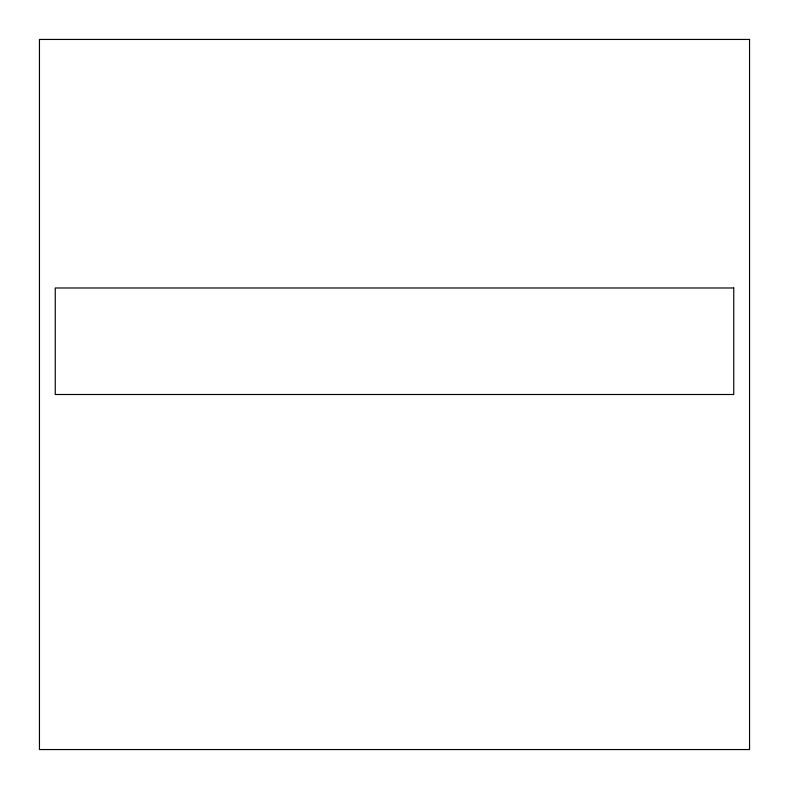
<?xml version="1.0" encoding="UTF-8"?>
<svg xmlns="http://www.w3.org/2000/svg" width="789" height="789" viewBox="0 0 789 789"><rect width="100%" height="100%" fill="white"/><g stroke="black" fill="none" stroke-linecap="round" stroke-linejoin="round"><path stroke-width="1.18" d="M749.55 39.45L39.45 39.45L39.45 749.55L749.55 749.55L749.55 39.45M733.75 287.985L55.25 287.985L55.25 394.5L733.75 394.5L733.75 287.985"/></g></svg>
